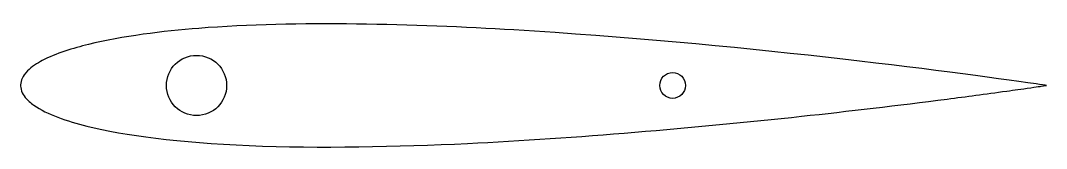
# Model space of a CAD drawing. Header units: millimetres. Extents: x 39 to 159, y -7 to 8.
import ezdxf

# ---------------------------------------------------------------- set-up
doc = ezdxf.new("R2010")
doc.units = ezdxf.units.MM

msp = doc.modelspace()

# ---------------------------------------------------------------- linework, layer by layer
for centre, radius in [((59.7, 0), 3.5), ((115.1, 0), 1.5)]:
    msp.add_circle(centre, radius)
msp.add_open_spline([(158.6, 0), (158.55, -0.01), (157.92, -0.1), (157.51, -0.16), (157.33, -0.18), (155.56, -0.44), (154.91, -0.53), (151.41, -1.01), (149.3, -1.29), (141.3, -2.32), (135.52, -3), (117.68, -4.92), (103.76, -6.14), (83.09, -7.13), (74.08, -7.33), (57.64, -6.64), (51.36, -5.83), (45.82, -4.44), (44.64, -4.1), (42.51, -3.3), (41.55, -2.84), (40.41, -2.05), (40.05, -1.74), (39.59, -1.17), (39.44, -0.92), (39.24, -0.37), (39.22, -0.12), (39.23, 0.33), (39.3, 0.58), (39.53, 1.09), (39.72, 1.38), (40.51, 2.17), (41.15, 2.57), (43.33, 3.73), (45.38, 4.34), (51.1, 5.74), (55.81, 6.31), (71.51, 7.55), (85.12, 7.13), (122.18, 4.94), (147.53, 1.59), (157.85, 0.11), (158.55, 0.01), (158.6, 0)], degree=3, knots=[-0.9294559, -0.9294559, -0.9294559, -0.9294559, -0.9291547, -0.9291547, -0.9268868, -0.9268868, -0.9220399, -0.9220399, -0.9086942, -0.9086942, -0.8748203, -0.8748203, -0.7974479, -0.7974479, -0.7470176, -0.7470176, -0.6970562, -0.6970562, -0.6843288, -0.6843288, -0.6721286, -0.6721286, -0.6661868, -0.6661868, -0.6624922, -0.6624922, -0.6584664, -0.6584664, -0.6527116, -0.6527116, -0.6463565, -0.6463565, -0.6364925, -0.6364925, -0.6106376, -0.6106376, -0.551002, -0.551002, -0.3848352, -0.3848352, -0.0162513, -0.0162513, 0, 0, 0, 0])

doc.saveas('drawing.dxf')
